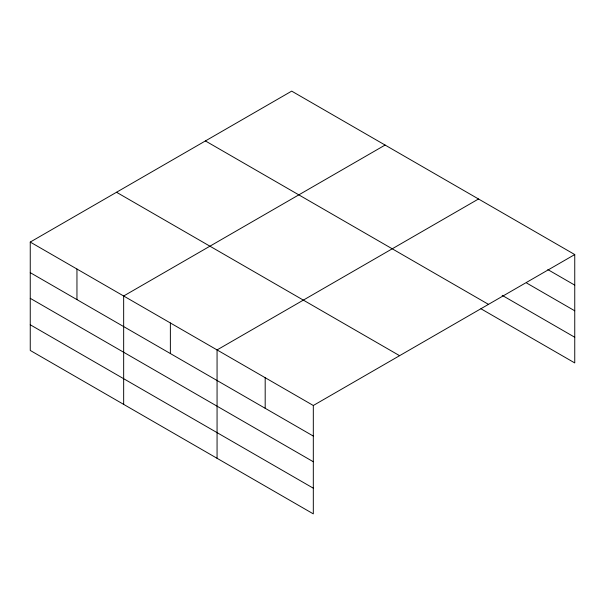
<?xml version="1.0" encoding="UTF-8"?>
<svg xmlns="http://www.w3.org/2000/svg" width="605" height="605" viewBox="0 0 605 605"><rect width="100%" height="100%" fill="white"/><g stroke="black" fill="none" stroke-linecap="round" stroke-linejoin="round"><path stroke-width="0.91" d="M313.314 461.751L313.314 405.494L30.25 242.068L30.25 350.446L313.314 513.872L313.314 461.751L30.25 298.325M480.96 308.777L574.75 362.932L574.75 254.554L291.686 91.128L30.25 242.068M385.098 145.056L123.662 295.996L123.662 404.374M478.51 198.992L217.066 349.932L217.066 458.31M313.314 405.494L574.75 254.554M547.835 269.596L574.75 285.137M526.63 283.027L574.75 310.804M502.165 295.346L574.75 337.257M205.413 140.942L488.477 304.36M116.523 192.261L399.587 355.679M30.25 272.651L313.314 436.076M30.25 324.772L313.314 488.197M265.187 377.709L265.187 408.292M170.368 322.964L170.368 353.547M76.956 269.036L76.956 299.619"/></g></svg>
